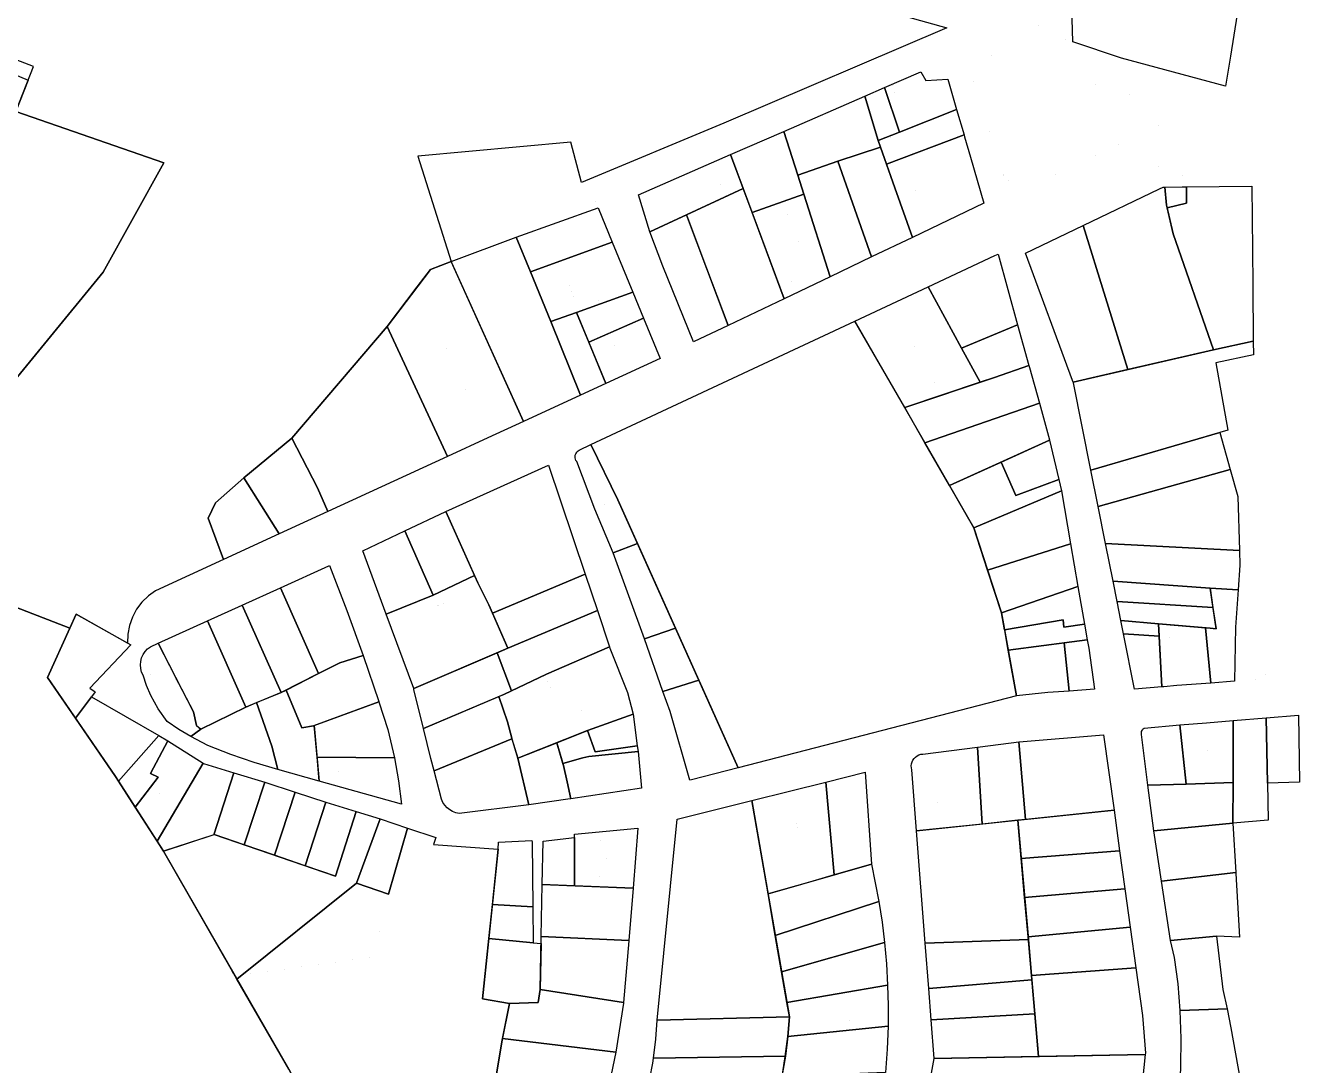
# Model space of a CAD drawing. Header units: millimetres. Extents: x 522658 to 553925, y 7796479 to 7820139.
# Drawn here: x 545034.9 to 545433.6, y 7810750.8 to 7811076.2 of the extents above; entities that cross this region are included whole.
import ezdxf

# ---------------------------------------------------------------- set-up
doc = ezdxf.new("R2010")
doc.units = ezdxf.units.MM
doc.layers.add('ZONA RESIDENCIAL 2 (ZR_2)', color=2, linetype='Continuous')

msp = doc.modelspace()

# ---------------------------------------------------------------- linework, layer by layer
at = {"layer": 'ZONA RESIDENCIAL 2 (ZR_2)'}
for points in [[(545230.36, 7811101.39), (545323.23, 7811075.37), (545253.44, 7811045.57), (545208.94, 7811027.05), (545205.55, 7811039.61), (545157.66, 7811035.31), (545168.16, 7811002.29), (545161.63, 7810999.81), (545148.07, 7810982.01), (545118.31, 7810947.02), (545103.29, 7810934.65), (545094.4, 7810926.82), (545092.07, 7810922.06), (545096.92, 7810909.1), (545075.63, 7810899.3), (545073.37, 7810897.69), (545071.37, 7810895.75), (545069.7, 7810893.54), (545068.39, 7810891.09), (545067.47, 7810888.47), (545066.96, 7810885.74), (545066.87, 7810882.96), (545050.78, 7810892), (545048.79, 7810887.59), (545016.65, 7810900.02)], [(544969.42, 7811087.13), (545035.78, 7811059.1), (545031.9, 7811049.3), (545078.24, 7811033.16), (545059.19, 7810999.03), (544988.55, 7810912.78), (545002.45, 7810906.07), (545016.65, 7810900.02), (545048.79, 7810887.59), (545041.85, 7810872.2), (545063.1, 7810841.22), (545078.13, 7810817.83), (545117.28, 7810749.69), (545147.56, 7810694.08), (545190.65, 7810620.22), (545175.1, 7810537.21)], [(544988.55, 7810912.78), (545059.19, 7810999.03), (545078.24, 7811033.16), (545031.9, 7811049.3), (545037.45, 7811063.31), (545017.52, 7811070.91)]]:
    msp.add_lwpolyline(points, dxfattribs=at)
at = {"layer": 'ZONA RESIDENCIAL 2 (ZR_2)', "const_width": 0.0006}
for points in [[(545230.36, 7811101.39), (545323.23, 7811075.37), (545253.44, 7811045.57), (545210.61, 7811027.74), (545214.15, 7811019.11), (545204.84, 7811015.8), (545196.65, 7811012.89), (545188.48, 7811009.99), (545183.6, 7811008.14), (545179.86, 7811006.72), (545168.16, 7811002.29), (545161.63, 7810999.81), (545148.07, 7810982.01), (545118.31, 7810947.02), (545103.29, 7810934.65), (545094.4, 7810926.82), (545092.07, 7810922.06), (545096.92, 7810909.1), (545075.63, 7810899.3), (545073.37, 7810897.69), (545071.37, 7810895.75), (545069.7, 7810893.54), (545068.39, 7810891.09), (545067.47, 7810888.47), (545066.96, 7810885.74), (545066.87, 7810882.96), (545050.78, 7810892), (545048.79, 7810887.59), (545016.65, 7810900.02)], [(545016.65, 7810900.02), (545048.79, 7810887.59), (545041.85, 7810872.2), (545063.1, 7810841.22), (545078.13, 7810817.83), (545117.28, 7810749.69)]]:
    msp.add_lwpolyline(points, dxfattribs=at)
at = {"layer": 'ZONA RESIDENCIAL 2 (ZR_2)'}
for points, const_width in [([(545351.65, 7811074.7), (545352.08, 7811078.2), (545362.3, 7811081.74), (545377.1, 7811086.87), (545412.23, 7811099.43), (545413.41, 7811091.26), (545415.06, 7811079.8), (545414.06, 7811079.67), (545411.97, 7811066.52), (545410.48, 7811057.18), (545377.94, 7811065.98), (545362.62, 7811071.06)], 0.0006), ([(545309.08, 7811043.08), (545306.27, 7811057.84), (545315.11, 7811061.69), (545322, 7811064.71), (545323.52, 7811059.36), (545326.29, 7811049.88)], 0.0006), ([(545333.98, 7811067.79), (545389.11, 7811052.12), (545391.05, 7811050.19), (545391.68, 7811047.59), (545390.35, 7811045.29), (545348.87, 7811025.43), (545344.16, 7811025.81), (545340.91, 7811029.29), (545329.69, 7811064.85), (545331.03, 7811066.91)], 0.0006), ([(545306.71, 7811038.21), (545302.93, 7811036.73), (545302.44, 7811038.1), (545301.79, 7811040.22), (545297.58, 7811054.06), (545303.75, 7811056.74), (545306.27, 7811057.84), (545309.08, 7811043.08), (545308.44, 7811042.82), (545305.48, 7811041.66)], 0.0006), ([(545302.44, 7811038.1), (545289.16, 7811033.74), (545276.58, 7811029.32), (545272.2, 7811043), (545297.58, 7811054.06), (545301.79, 7811040.22)], 0.0006), ([(545302.93, 7811036.73), (545306.71, 7811038.21), (545305.48, 7811041.66), (545308.44, 7811042.82), (545326.29, 7811049.88), (545328.61, 7811041.92), (545304.33, 7811032.78)], 0.0006), ([(545278.48, 7811023.37), (545262.3, 7811017.64), (545255.56, 7811035.76), (545272.2, 7811043), (545276.58, 7811029.32)], 0.0006), ([(545330.7, 7811034.78), (545324.52, 7811032.61), (545316.16, 7811028.82), (545312.93, 7811027.49), (545307.96, 7811025.76), (545306.95, 7811025.38), (545304.33, 7811032.78), (545328.61, 7811041.92), (545328.78, 7811041.35), (545330.65, 7811034.96)], 0.0006), ([(545299.71, 7811003.77), (545289.16, 7811033.74), (545302.44, 7811038.1), (545306.95, 7811025.38), (545312.46, 7811009.87)], 0.0006), ([(545253.94, 7811022.59), (545230.3, 7811011.65), (545226.7, 7811023.19), (545249.94, 7811033.31), (545251.5, 7811029.13)], 0.0006), ([(545253.94, 7811022.59), (545251.5, 7811029.13), (545249.94, 7811033.31), (545255.56, 7811035.76), (545259.5, 7811025.16)], 0.0006), ([(545299.71, 7811003.77), (545286.73, 7810997.57), (545278.48, 7811023.37), (545276.58, 7811029.32), (545289.16, 7811033.74)], 0.0006), ([(545318.66, 7811012.83), (545312.38, 7811027.3), (545312.93, 7811027.49), (545316.16, 7811028.82), (545324.52, 7811032.61), (545330.7, 7811034.78), (545334.85, 7811020.57)], 0.0006), ([(545397.35, 7811025.68), (545397.39, 7811020.71), (545391.86, 7811021.29), (545391.45, 7811025.62), (545390.89, 7811025.61), (545387.85, 7811024.15), (545384.58, 7811030.75), (545393.42, 7811033.14), (545396.7, 7811033.61), (545397.34, 7811026.35)], 0.0006), ([(545254.8, 7810982.31), (545241.77, 7811016.94), (545259.5, 7811025.16), (545272.33, 7810990.69)], 0.0006), ([(545318.66, 7811012.83), (545312.46, 7811009.87), (545306.95, 7811025.38), (545307.96, 7811025.76), (545312.38, 7811027.3)], 0.0006), ([(545379.85, 7810968.56), (545365.86, 7811013.61), (545389.76, 7811025.07), (545390.89, 7811025.61), (545391.45, 7811025.62), (545391.99, 7811019.97), (545394.05, 7811010.97), (545406.66, 7810974.71)], 0.0006), ([(545392.18, 7811019.13), (545391.99, 7811019.97), (545391.45, 7811025.62), (545396.92, 7811025.68), (545398.23, 7811025.69), (545398.28, 7811020.55)], 0.00026), ([(545391.86, 7811021.29), (545397.39, 7811020.71), (545397.35, 7811025.68), (545398.23, 7811025.69), (545418.72, 7811025.92), (545418.88, 7811005.82), (545418.97, 7810995.03), (545419.11, 7810977.43), (545406.66, 7810974.71), (545394.05, 7811010.97), (545392.18, 7811019.13), (545391.99, 7811019.97)], 0.0006), ([(545276.07, 7810992.48), (545273.84, 7810998.46), (545270.03, 7810996.86), (545262.3, 7811017.64), (545271.55, 7811020.92), (545275.04, 7811013.28), (545282.07, 7810995.34)], 0.0006), ([(545282.07, 7810995.34), (545275.04, 7811013.28), (545271.55, 7811020.92), (545278.48, 7811023.37), (545286.73, 7810997.57)], 0.0006), ([(545218.55, 7811008.38), (545192.94, 7810999.06), (545188.48, 7811009.99), (545214.15, 7811019.11)], 0.0006), ([(545246.57, 7811004.18), (545234.82, 7810999.82), (545234.38, 7811000.91), (545230.3, 7811011.65), (545241.77, 7811016.94), (545246.3, 7811004.89)], 0.0006), ([(545379.85, 7810968.56), (545362.75, 7810964.63), (545362.58, 7810965.09), (545347.86, 7811004.97), (545365.86, 7811013.61)], 0.0006), ([(545168.16, 7811002.29), (545188.48, 7811009.99), (545192.94, 7810999.06), (545199.27, 7810983.53), (545208.65, 7810960.51), (545190.77, 7810952.28)], 0.0006), ([(545224.47, 7810993.95), (545207.87, 7810987.98), (545203.42, 7810998.78), (545205.12, 7810999.22), (545204.07, 7811003.11), (545218.55, 7811008.38)], 0.0006), ([(545179.63, 7810947.15), (545166.93, 7810941.31), (545148.07, 7810982.01), (545157.53, 7810994.43), (545161.63, 7810999.81), (545168.16, 7811002.29), (545168.28, 7811002.03), (545175.85, 7810985.28), (545164.46, 7810979.61)], 0.0006), ([(545224.47, 7810993.95), (545224.96, 7810992.76), (545207.32, 7810986.42), (545199.27, 7810983.53), (545192.94, 7810999.06), (545204.07, 7811003.11), (545205.12, 7810999.22), (545203.42, 7810998.78), (545207.87, 7810987.98)], 0.0006), ([(545234.82, 7810999.82), (545246.57, 7811004.18), (545254.8, 7810982.31), (545244, 7810977.15)], 0.0006), ([(545340.21, 7811001.18), (545345.39, 7810982.55), (545327.87, 7810975.21), (545319.11, 7810991.32), (545317.41, 7810994.44), (545324.85, 7810997.92), (545326.5, 7810994.77)], 0.0006), ([(545276.07, 7810992.48), (545272.33, 7810990.69), (545270.03, 7810996.86), (545273.84, 7810998.46)], 0.0006), ([(545228.31, 7810984.61), (545211.19, 7810977.06), (545207.32, 7810986.42), (545224.96, 7810992.76)], 0.0006), ([(545321.51, 7810960.45), (545305.98, 7810989.09), (545317.41, 7810994.44), (545327.87, 7810975.21), (545333.68, 7810964.53)], 0.0006), ([(545321.51, 7810960.45), (545310.05, 7810956.62), (545294.45, 7810983.69), (545305.98, 7810989.09)], 0.0006), ([(545164.46, 7810979.61), (545175.85, 7810985.28), (545190.77, 7810952.28), (545179.63, 7810947.15)], 0.0006), ([(545216.53, 7810964.14), (545208.65, 7810960.51), (545199.27, 7810983.53), (545207.32, 7810986.42)], 0.0006), ([(545130.11, 7810924.37), (545129.31, 7810925.23), (545129.07, 7810925.11), (545126.25, 7810931.48), (545118.31, 7810947.02), (545148.07, 7810982.01), (545166.93, 7810941.31)], 0.0006), ([(545257.89, 7810843.98), (545220.32, 7810927.79), (545211.84, 7810945.04), (545294.45, 7810983.69), (545331.69, 7810919.06), (545340.34, 7810892.47), (545345.01, 7810866.5)], 0.00026), ([(545257.89, 7810843.98), (545220.32, 7810927.79), (545211.84, 7810945.04), (545294.45, 7810983.69), (545331.69, 7810919.06), (545340.34, 7810892.47), (545345.01, 7810866.5)], 0.0006), ([(545222.82, 7810967.03), (545217.52, 7810979.85), (545228.31, 7810984.61), (545233.5, 7810971.95)], 0.0006), ([(545333.68, 7810964.53), (545327.87, 7810975.21), (545345.39, 7810982.55), (545348.93, 7810969.81), (545338.2, 7810966.04)], 0.0006), ([(545222.82, 7810967.03), (545216.53, 7810964.14), (545211.19, 7810977.06), (545217.52, 7810979.85)], 0.0006), ([(545362.75, 7810964.63), (545406.66, 7810974.71), (545419.11, 7810977.43), (545419.15, 7810973.12), (545407.46, 7810970.61), (545411.16, 7810949.55), (545368.3, 7810937.08), (545362.85, 7810964.36)], 0.0006), ([(545310.05, 7810956.62), (545338.2, 7810966.04), (545348.93, 7810969.81), (545349.11, 7810969.15), (545352.2, 7810958.01), (545316.38, 7810945.63)], 0.0006), ([(545316.38, 7810945.63), (545352.2, 7810958.01), (545355.38, 7810946.56), (545355.4, 7810946.46), (545324.1, 7810932.23)], 0.0006), ([(545403.42, 7810934.92), (545400.95, 7810945.17), (545382.21, 7810939.92), (545368.53, 7810935.94), (545368.3, 7810937.08), (545408.64, 7810948.82), (545411.92, 7810937.3)], 0.0006), ([(545129.07, 7810925.12), (545114.09, 7810917.47), (545103.29, 7810934.65), (545118.31, 7810947.02), (545126.25, 7810931.48)], 0.0006), ([(545216.43, 7810935.7), (545209.9, 7810933.19), (545207.42, 7810939.71), (545207.19, 7810940.07), (545207.03, 7810940.46), (545206.94, 7810940.87), (545206.92, 7810941.3), (545206.98, 7810941.72), (545207.11, 7810942.12), (545207.3, 7810942.5), (545207.56, 7810942.84), (545207.87, 7810943.12), (545208.23, 7810943.35), (545211.84, 7810945.04)], 0.0006), ([(545359.09, 7810930.55), (545331.69, 7810919.06), (545324.1, 7810932.23), (545340.24, 7810939.57), (545355.4, 7810946.46), (545358.25, 7810934.17)], 0.0006), ([(545403.42, 7810934.92), (545370.58, 7810925.7), (545368.53, 7810935.94), (545382.21, 7810939.92), (545400.95, 7810945.17)], 0.0006), ([(545210.03, 7810904.56), (545181.02, 7810892.33), (545179.88, 7810894.9), (545176.44, 7810901.83), (545166.5, 7810924.11), (545198.56, 7810938.66)], 0.0006), ([(545414.77, 7810911.87), (545372.89, 7810914.14), (545370.58, 7810925.7), (545411.92, 7810937.3), (545414.34, 7810928.8)], 0.0006), ([(545092.07, 7810922.06), (545094.4, 7810926.82), (545103.29, 7810934.65), (545114.09, 7810917.47), (545113.73, 7810917.29), (545096.92, 7810909.1)], 0.0006), ([(545220.28, 7810927.87), (545212.98, 7810925.07), (545209.9, 7810933.19), (545216.43, 7810935.7)], 0.0006), ([(545331.69, 7810919.06), (545359.09, 7810930.55), (545361.96, 7810914.01), (545336, 7810905.81)], 0.0006), ([(545212.98, 7810925.07), (545220.28, 7810927.87), (545220.32, 7810927.79), (545226.44, 7810914.13), (545218.79, 7810911.19), (545213.06, 7810924.87)], 0.0006), ([(545177.37, 7810899.95), (545164.01, 7810894.59), (545162.52, 7810897.97), (545153.64, 7810918.03), (545166.5, 7810924.11), (545175.43, 7810904.1), (545176.44, 7810901.83)], 0.0006), ([(545164.01, 7810894.59), (545149.07, 7810888.6), (545147.8, 7810892.04), (545140.51, 7810911.83), (545153.64, 7810918.03), (545162.52, 7810897.97)], 0.0006), ([(545230.2, 7810905.74), (545222, 7810902.4), (545218.79, 7810911.19), (545226.44, 7810914.13)], 0.0006), ([(545336, 7810905.81), (545361.96, 7810914.01), (545364.28, 7810900.67), (545340.34, 7810892.47)], 0.0006), ([(545414.77, 7810911.87), (545414.89, 7810907.34), (545414.37, 7810899.57), (545405.59, 7810900.11), (545375.25, 7810902.31), (545372.89, 7810914.14)], 0.0006), ([(545140.61, 7810879.06), (545133.27, 7810876.8), (545126.62, 7810873.42), (545114.69, 7810900.25), (545129.86, 7810907.12), (545130.09, 7810907.23), (545135.49, 7810893.2)], 0.0006), ([(545238.32, 7810887.63), (545228.61, 7810884.31), (545225.33, 7810893.29), (545222, 7810902.4), (545230.2, 7810905.74), (545234.55, 7810896.05)], 0.0006), ([(545181.02, 7810892.33), (545210.03, 7810904.56), (545213.87, 7810893.16), (545185.86, 7810881.35), (545184.7, 7810884)], 0.0006), ([(545406.51, 7810894.09), (545376.52, 7810895.95), (545375.25, 7810902.31), (545405.59, 7810900.11)], 0.0006), ([(545126.62, 7810873.42), (545114.88, 7810867.46), (545102.71, 7810894.82), (545114.69, 7810900.25)], 0.0006), ([(545149.07, 7810888.6), (545177.37, 7810899.95), (545179.88, 7810894.9), (545184.7, 7810884), (545185.86, 7810881.35), (545156.4, 7810868.73)], 0.0006), ([(545366.32, 7810888.92), (545359.84, 7810887.89), (545359.64, 7810890.23), (545341.31, 7810887.07), (545340.34, 7810892.47), (545364.28, 7810900.67)], 0.0006), ([(545413.6, 7810887.95), (545413.29, 7810871.05), (545405.86, 7810870.47), (545404.22, 7810887.72), (545405.65, 7810887.6), (545407.53, 7810887.44), (545405.59, 7810900.11), (545414.37, 7810899.57)], 0.0006), ([(545114.88, 7810867.46), (545103.83, 7810862.96), (545091.85, 7810889.9), (545102.71, 7810894.82)], 0.0006), ([(545185.86, 7810881.35), (545213.87, 7810893.16), (545217.7, 7810881.76), (545197.98, 7810873.2), (545187.01, 7810868.04), (545182.47, 7810879.9)], 0.0006), ([(545405.65, 7810887.6), (545389.51, 7810889), (545377.71, 7810890.02), (545376.52, 7810895.95), (545406.51, 7810894.09), (545407.53, 7810887.44)], 0.0006), ([(545056.77, 7810867.71), (545050.55, 7810859.51), (545041.85, 7810872.2), (545048.79, 7810887.59), (545050.78, 7810892), (545067.92, 7810882.37), (545055.07, 7810868.83)], 0.00026), ([(545050.55, 7810859.51), (545041.85, 7810872.2), (545048.79, 7810887.59), (545050.78, 7810892), (545067.92, 7810882.37), (545055.07, 7810868.83), (545054.07, 7810867.77), (545055.6, 7810866.17)], 0.0006), ([(545103.83, 7810862.96), (545089.74, 7810856.01), (545089.33, 7810856.37), (545088.47, 7810857.13), (545076.41, 7810882.9), (545091.85, 7810889.9)], 0.0006), ([(545366.32, 7810888.92), (545367.18, 7810883.99), (545342.44, 7810880.79), (545341.34, 7810886.89), (545341.31, 7810887.07), (545359.64, 7810890.23), (545359.84, 7810887.89)], 0.0006), ([(545389.8, 7810883.47), (545379.17, 7810882.74), (545378.54, 7810885.89), (545377.71, 7810890.02), (545389.51, 7810889), (545389.71, 7810885.12)], 0.0006), ([(545393.62, 7810882.39), (545393.64, 7810881.99), (545394.17, 7810881.94), (545394.22, 7810881.94), (545395.4, 7810881.84), (545395.42, 7810881.08), (545402.13, 7810880.78), (545403.26, 7810870.27), (545395.24, 7810869.64), (545391.11, 7810869.32), (545390.55, 7810869.27), (545389.51, 7810889), (545393.34, 7810888.67), (545392.84, 7810882.51)], 0.0006), ([(545245.62, 7810871.35), (545234.36, 7810867.81), (545228.61, 7810884.31), (545238.32, 7810887.63)], 0.0006), ([(545405.86, 7810870.47), (545403.26, 7810870.27), (545402.13, 7810880.78), (545395.42, 7810881.08), (545395.4, 7810881.84), (545394.17, 7810881.94), (545393.64, 7810881.99), (545393.62, 7810882.39), (545392.84, 7810882.51), (545393.34, 7810888.67), (545404.22, 7810887.72)], 0.0006), ([(545423.3, 7810887.59), (545422.92, 7810871.8), (545413.29, 7810871.05), (545413.6, 7810887.95)], 0.0006), ([(545079.91, 7810875.42), (545071.9, 7810872.24), (545071.71, 7810872.88), (545071.26, 7810873.91), (545070.99, 7810875), (545070.89, 7810876.12), (545070.99, 7810877.24), (545071.27, 7810878.33), (545071.73, 7810879.36), (545072.34, 7810880.3), (545073.11, 7810881.12), (545074, 7810881.81), (545076.41, 7810882.9)], 0.0006), ([(545219.9, 7810876.15), (545199.71, 7810867.53), (545197.43, 7810872.94), (545197.98, 7810873.2), (545217.7, 7810881.76), (545217.82, 7810881.4)], 0.0006), ([(545361.51, 7810867.92), (545354.87, 7810867.53), (545345.01, 7810866.5), (545342.44, 7810880.79), (545359.92, 7810883.05)], 0.0006), ([(545369.4, 7810868.57), (545361.51, 7810867.92), (545359.92, 7810883.05), (545367.18, 7810883.99), (545367.63, 7810881.42)], 0.0006), ([(545379.17, 7810882.74), (545389.8, 7810883.47), (545390.55, 7810869.27), (545382, 7810868.58), (545381.36, 7810868.53)], 0.0006), ([(545125.05, 7810857.11), (545121.43, 7810856.44), (545116.48, 7810868.27), (545126.62, 7810873.42), (545133.27, 7810876.8), (545140.61, 7810879.06), (545145.49, 7810864.73), (545145.53, 7810864.61)], 0.0006), ([(545187.01, 7810868.04), (545184.59, 7810866.9), (545159.51, 7810856.2), (545156.49, 7810868.49), (545156.4, 7810868.73), (545182.47, 7810879.9)], 0.0006), ([(545071.9, 7810872.24), (545079.91, 7810875.42), (545082.27, 7810870.37), (545074.15, 7810866.43), (545074.1, 7810866.54), (545072.89, 7810869.35)], 0.0006), ([(545197.43, 7810872.94), (545199.71, 7810867.53), (545219.9, 7810876.15), (545223.17, 7810867.89), (545210.14, 7810863.81), (545208.46, 7810863.26), (545209.13, 7810861.46), (545209.05, 7810861.42), (545204.88, 7810859.4), (545207.01, 7810854.09), (545188.95, 7810846.98), (545187.09, 7810853.21), (545185.77, 7810858.29), (545183.07, 7810866.25), (545184.59, 7810866.9)], 0.0006), ([(545088.47, 7810857.13), (545084.37, 7810855.04), (545079.23, 7810858.44), (545076.45, 7810862.28), (545074.15, 7810866.43), (545082.27, 7810870.37)], 0.0006), ([(545248.74, 7810864.39), (545236.91, 7810860.67), (545236.65, 7810861.59), (545234.36, 7810867.81), (545245.62, 7810871.35), (545245.69, 7810871.2)], 0.0006), ([(545076.64, 7810854.01), (545064.04, 7810839.76), (545063.1, 7810841.22), (545050.55, 7810859.51), (545055.6, 7810866.17)], 0.0006), ([(545113.93, 7810843.4), (545112.01, 7810850.75), (545107.19, 7810864.33), (545114.88, 7810867.46), (545116.48, 7810868.27), (545121.43, 7810856.44), (545125.05, 7810857.11), (545125.23, 7810857.18), (545126.84, 7810839.79)], 0.0006), ([(545187.15, 7810853.01), (545162.8, 7810843.01), (545161.79, 7810846.9), (545159.51, 7810856.2), (545183.07, 7810866.25), (545185.77, 7810858.29), (545187.09, 7810853.21)], 0.0006), ([(545207.01, 7810854.09), (545204.88, 7810859.4), (545209.05, 7810861.42), (545209.13, 7810861.46), (545208.46, 7810863.26), (545210.14, 7810863.81), (545223.17, 7810867.89), (545223.33, 7810867.49), (545225.13, 7810860.77), (545210.81, 7810855.59)], 0.0006), ([(545104.01, 7810846.4), (545098.36, 7810860.26), (545103.83, 7810862.96), (545107.19, 7810864.33), (545112.01, 7810850.75), (545113.93, 7810843.4)], 0.0006), ([(545150.4, 7810847.05), (545126.15, 7810847.23), (545125.23, 7810857.18), (545145.53, 7810864.61), (545148.26, 7810855.91)], 0.0006), ([(545247.46, 7810841.29), (545244.52, 7810851.57), (545239.86, 7810850.36), (545236.91, 7810860.67), (545248.74, 7810864.39), (545257.89, 7810843.98)], 0.0006), ([(545098.36, 7810860.26), (545104.01, 7810846.4), (545097.94, 7810848.57), (545091.96, 7810850.97), (545086.68, 7810853.69), (545084.37, 7810855.04), (545088.47, 7810857.13), (545089.74, 7810856.01)], 0.0006), ([(545226.38, 7810850.84), (545213.14, 7810848.97), (545210.81, 7810855.59), (545225.13, 7810860.77)], 0.0006), ([(545398.14, 7810838.86), (545386.14, 7810838.5), (545384.12, 7810854.38), (545384.1, 7810854.7), (545384.13, 7810855.02), (545384.2, 7810855.33), (545384.33, 7810855.62), (545384.5, 7810855.89), (545384.71, 7810856.13), (545384.95, 7810856.34), (545396.1, 7810857.38)], 0.0006), ([(545405.3, 7810839.08), (545398.14, 7810838.86), (545396.1, 7810857.38), (545404.49, 7810858.05), (545404.63, 7810852.98)], 0.0006), ([(545405.3, 7810839.08), (545404.63, 7810852.98), (545404.49, 7810858.05), (545412.83, 7810858.72), (545412.79, 7810839.31)], 0.0006), ([(545423.75, 7810827.57), (545412.77, 7810826.62), (545412.79, 7810839.31), (545412.83, 7810858.72), (545423.19, 7810859.6), (545423.54, 7810839.18)], 0.0006), ([(545433.6, 7810839.47), (545423.54, 7810839.18), (545423.19, 7810859.6), (545433.3, 7810860.46)], 0.0006), ([(545079.51, 7810852.35), (545074, 7810842.13), (545076.45, 7810841.01), (545069.29, 7810831.59), (545064.04, 7810839.76), (545076.64, 7810854.01)], 0.0006), ([(545226.6, 7810849.09), (545211.2, 7810847.5), (545209.37, 7810847.1), (545203.11, 7810845.24), (545201.18, 7810851.8), (545210.81, 7810855.59), (545213.14, 7810848.97), (545226.38, 7810850.84)], 0.0006), ([(545347.8, 7810827.76), (545345.73, 7810852.04), (545345.88, 7810852.06), (545372.28, 7810854.28), (545375.55, 7810830.67)], 0.0006), ([(545087.96, 7810847.02), (545084.16, 7810839.15), (545082.31, 7810836.31), (545080.14, 7810833.6), (545074.23, 7810838.08), (545076.45, 7810841.01), (545074, 7810842.13), (545079.51, 7810852.35)], 0.0006), ([(545162.8, 7810843.01), (545187.15, 7810853.01), (545188.95, 7810846.98), (545192.42, 7810832.4), (545170.59, 7810829.67), (545169.56, 7810829.89), (545168.57, 7810830.27), (545167.66, 7810830.8), (545166.83, 7810831.46), (545166.13, 7810832.25), (545165.55, 7810833.13), (545165.12, 7810834.1)], 0.0006), ([(545205.53, 7810834.22), (545205.39, 7810834.2), (545192.42, 7810832.4), (545188.95, 7810846.98), (545201.18, 7810851.8), (545203.29, 7810844.64), (545204.45, 7810839.51)], 0.0006), ([(545203.11, 7810845.24), (545209.37, 7810847.1), (545211.2, 7810847.5), (545226.6, 7810849.09), (545226.61, 7810849.02), (545227.72, 7810837.54), (545205.53, 7810834.22), (545204.45, 7810839.51), (545203.29, 7810844.64)], 0.0006), ([(545247.46, 7810841.29), (545243.33, 7810840.22), (545242.8, 7810840.08), (545239.86, 7810850.36), (545244.52, 7810851.57)], 0.0006), ([(545332.82, 7810850.41), (545334.29, 7810826.35), (545321.05, 7810824.96), (545320.32, 7810834.48), (545317.76, 7810834.24), (545312.04, 7810833.71), (545311.16, 7810847.68), (545315.22, 7810848.19), (545315.71, 7810848.25)], 0.0006), ([(545345.49, 7810827.52), (545334.29, 7810826.35), (545332.82, 7810850.41), (545343.38, 7810851.74), (545345.73, 7810852.04), (545347.8, 7810827.76)], 0.0006), ([(545074.23, 7810838.08), (545080.14, 7810833.6), (545082.31, 7810836.31), (545084.16, 7810839.15), (545087.96, 7810847.02), (545090.54, 7810845.39), (545076.08, 7810821.02), (545069.29, 7810831.59)], 0.0006), ([(545100.14, 7810842.4), (545093.91, 7810823.01), (545078.13, 7810817.83), (545076.08, 7810821.02), (545090.54, 7810845.39), (545090.62, 7810845.34)], 0.0006), ([(545132.59, 7810847.18), (545133.4, 7810837.94), (545126.84, 7810839.79), (545126.15, 7810847.23)], 0.0006), ([(545133.4, 7810837.94), (545132.59, 7810847.18), (545150.4, 7810847.05), (545151.68, 7810839.82), (545152.57, 7810832.53)], 0.0006), ([(545109.8, 7810839.42), (545103.35, 7810819.84), (545094, 7810823.04), (545093.91, 7810823.01), (545100.14, 7810842.4)], 0.0006), ([(545288, 7810810.42), (545285.36, 7810839.47), (545297.66, 7810842.55), (545299.67, 7810813.76)], 0.0006), ([(545119.32, 7810836.34), (545112.81, 7810816.6), (545103.35, 7810819.84), (545109.8, 7810839.42)], 0.0006), ([(545280.25, 7810808.2), (545274.14, 7810836.67), (545285.36, 7810839.47), (545288, 7810810.42)], 0.0006), ([(545386.14, 7810838.5), (545398.14, 7810838.86), (545412.79, 7810839.31), (545412.77, 7810826.62), (545387.96, 7810824.22)], 0.0006), ([(545128.95, 7810833.23), (545122.42, 7810813.31), (545112.81, 7810816.6), (545119.32, 7810836.34)], 0.0006), ([(545138.38, 7810830.29), (545131.9, 7810810.06), (545122.42, 7810813.31), (545128.95, 7810833.23)], 0.0006), ([(545273.99, 7810766.03), (545232.56, 7810765.01), (545238.81, 7810827.84), (545262.21, 7810833.69)], 0.0006), ([(545280.25, 7810808.2), (545267.29, 7810804.49), (545262.21, 7810833.69), (545274.03, 7810836.64), (545274.14, 7810836.67)], 0.0006), ([(545313.75, 7810824.2), (545312.66, 7810824.09), (545312.63, 7810824.4), (545312.04, 7810833.71), (545317.76, 7810834.24), (545320.32, 7810834.48), (545321.05, 7810824.96), (545318.36, 7810824.68)], 0.0006), ([(545148.5, 7810804.37), (545143.83, 7810784.79), (545100.61, 7810778.86), (545100.54, 7810778.83), (545100.04, 7810779.69), (545099.71, 7810780.26), (545078.13, 7810817.83), (545094, 7810823.04), (545131.9, 7810810.06), (545138.38, 7810830.29), (545145.92, 7810827.94), (545138.48, 7810807.81)], 0.0006), ([(545377.31, 7810817.95), (545346.53, 7810815.55), (545345.49, 7810827.52), (545375.55, 7810830.67)], 0.0006), ([(545150.06, 7810826.52), (545143.32, 7810806.15), (545138.48, 7810807.81), (545145.92, 7810827.94)], 0.0006), ([(545143.32, 7810806.15), (545150.06, 7810826.52), (545154.42, 7810825.03), (545148.5, 7810804.37)], 0.0006), ([(545348.74, 7810790.19), (545316.48, 7810789.09), (545313.75, 7810824.2), (545345.49, 7810827.52)], 0.0006), ([(545390.37, 7810808.49), (545387.96, 7810824.22), (545412.77, 7810826.62), (545413.65, 7810811.21)], 0.0006), ([(545100.54, 7810778.83), (545100.61, 7810778.86), (545143.83, 7810784.79), (545148.5, 7810804.37), (545154.42, 7810825.03), (545163.38, 7810822.15), (545162.59, 7810819.94), (545182.83, 7810818.45), (545177.95, 7810771.63), (545186.34, 7810770.19), (545184.12, 7810758.87), (545182.27, 7810748.13), (545174.59, 7810727.07), (545169.67, 7810714.31), (545164.53, 7810694.46), (545147.56, 7810694.08), (545117.28, 7810749.69), (545101.1, 7810777.86), (545100.58, 7810778.76)], 0.0006), ([(545193.65, 7810800.49), (545181.03, 7810801.18), (545182.83, 7810818.45), (545182.93, 7810820.66), (545193.38, 7810821.23), (545193.48, 7810820.63)], 0.0006), ([(545206.69, 7810807.07), (545196.62, 7810807.47), (545196.89, 7810821.02), (545206.76, 7810822.12)], 0.0006), ([(545214.62, 7810806.75), (545206.69, 7810807.07), (545206.76, 7810822.12), (545206.67, 7810823.16), (545214.78, 7810823.95)], 0.0006), ([(545225.8, 7810815.19), (545221.41, 7810815.28), (545214.7, 7810815.55), (545214.78, 7810823.95), (545226.59, 7810825.1)], 0.0006), ([(545378.95, 7810806.06), (545347.59, 7810803.37), (545346.53, 7810815.55), (545377.31, 7810817.95)], 0.0006), ([(545225.8, 7810815.19), (545225.09, 7810806.33), (545214.62, 7810806.75), (545214.7, 7810815.55), (545221.41, 7810815.28)], 0.0006), ([(545267.29, 7810804.49), (545299.67, 7810813.76), (545301.99, 7810802.13), (545269.56, 7810791.45)], 0.0006), ([(545393.22, 7810789.94), (545390.37, 7810808.49), (545413.65, 7810811.21), (545413.67, 7810810.92), (545414.81, 7810790.99), (545407.65, 7810791.26)], 0.0006), ([(545223.77, 7810789.93), (545196.3, 7810791.2), (545196.62, 7810807.47), (545225.09, 7810806.33)], 0.0006), ([(545347.59, 7810803.37), (545378.95, 7810806.06), (545380.6, 7810794.14), (545348.66, 7810791.04)], 0.0006), ([(545269.56, 7810791.45), (545301.99, 7810802.13), (545302.98, 7810795.7), (545303.76, 7810789.25), (545271.53, 7810780.17)], 0.0006), ([(545193.65, 7810800.49), (545193.74, 7810789.21), (545179.92, 7810790.52), (545181.03, 7810801.18)], 0.0006), ([(545382.37, 7810781.34), (545349.71, 7810778.96), (545348.66, 7810791.04), (545380.6, 7810794.14)], 0.0006), ([(545193.74, 7810789.21), (545196.26, 7810788.97), (545195.97, 7810774.61), (545195.34, 7810770.56), (545186.34, 7810770.19), (545177.95, 7810771.63), (545179.92, 7810790.52)], 0.0006), ([(545222.03, 7810770.5), (545195.97, 7810774.61), (545196.3, 7810791.2), (545223.77, 7810789.93), (545223.76, 7810789.77)], 0.0006), ([(545349.84, 7810777.59), (545317.59, 7810774.88), (545316.48, 7810789.09), (545348.74, 7810790.19)], 0.0006), ([(545410.94, 7810768.5), (545396.3, 7810768.04), (545395.58, 7810776.34), (545394.44, 7810784.6), (545393.22, 7810789.94), (545407.65, 7810791.26), (545409.59, 7810774.64)], 0.0006), ([(545271.53, 7810780.17), (545303.76, 7810789.25), (545304.35, 7810782.62), (545304.72, 7810775.98), (545273.21, 7810770.52)], 0.0006), ([(545349.71, 7810778.96), (545382.37, 7810781.34), (545384.44, 7810766.42), (545385.39, 7810754.67), (545385.35, 7810754.26), (545351.92, 7810753.6)], 0.0006), ([(545317.59, 7810774.88), (545349.84, 7810777.59), (545350.76, 7810766.98), (545318.35, 7810765.06)], 0.0006), ([(545219.68, 7810754.95), (545184.19, 7810759.25), (545186.34, 7810770.19), (545195.34, 7810770.56), (545195.97, 7810774.61), (545222.03, 7810770.5), (545222.01, 7810770.29)], 0.0006), ([(545304.87, 7810765.77), (545296.8, 7810764.99), (545288.12, 7810764.78), (545287.78, 7810773.05), (545304.72, 7810775.98)], 0.0006), ([(545304.87, 7810765.77), (545304.83, 7810763.12), (545273.47, 7810759.85), (545273.99, 7810766.03), (545273.21, 7810770.52), (545287.78, 7810773.05), (545288.12, 7810764.78), (545296.8, 7810764.99)], 0.0006), ([(545272.71, 7810753.71), (545231.45, 7810753.07), (545232.15, 7810759.03), (545232.56, 7810765.01), (545273.99, 7810766.03), (545273.47, 7810759.86)], 0.0006), ([(545318.35, 7810765.06), (545350.76, 7810766.98), (545351.92, 7810753.6), (545319.29, 7810752.96)], 0.0006), ([(545415.05, 7810746.35), (545396.32, 7810747.51), (545396.47, 7810750.53), (545396.61, 7810759.29), (545396.3, 7810768.04), (545410.94, 7810768.5), (545412.13, 7810762.58)], 0.0006), ([(545273.47, 7810759.85), (545304.83, 7810763.12), (545304.54, 7810755.89), (545304, 7810748.67), (545271.67, 7810747.41), (545272.69, 7810753.61)], 0.0006), ([(545215.66, 7810742.94), (545182.27, 7810748.13), (545184.12, 7810758.87), (545184.19, 7810759.25), (545219.68, 7810754.95), (545217.14, 7810743.04)], 0.0006), ([(545269.55, 7810737.66), (545254.55, 7810739.75), (545229.34, 7810741.93), (545231.23, 7810751.6), (545231.45, 7810753.07), (545272.71, 7810753.71), (545271.34, 7810745.64)], 0.0006), ([(545319.29, 7810752.96), (545385.35, 7810754.26), (545380.55, 7810707.54), (545379.05, 7810697.97), (545378.84, 7810697.2), (545378.64, 7810696.47), (545370.9, 7810668.48), (545367.82, 7810656.46), (545367.72, 7810656.03), (545367.54, 7810655.62), (545367.3, 7810655.25), (545367, 7810654.92), (545366.65, 7810654.65), (545366.26, 7810654.44), (545365.83, 7810654.3), (545365.39, 7810654.24), (545364.95, 7810654.25), (545364.52, 7810654.34), (545364.1, 7810654.5), (545363.72, 7810654.73), (545307.38, 7810687.74)], 0.0006)]:
    msp.add_lwpolyline(points, close=True, dxfattribs=dict(at, const_width=const_width))
for points in [[(545411.97, 7811066.52), (545410.48, 7811057.18), (545377.94, 7811065.98), (545362.62, 7811071.06), (545362.3, 7811081.74), (545377.1, 7811086.87), (545412.23, 7811099.43), (545413.41, 7811091.26), (545415.06, 7811079.8), (545414.06, 7811079.67), (545411.97, 7811066.52)], [(545308.44, 7811042.82), (545303.75, 7811056.74), (545315.11, 7811061.69), (545316.64, 7811058.99), (545323.52, 7811059.36), (545326.29, 7811049.88), (545308.44, 7811042.82)], [(545308.44, 7811042.82), (545301.79, 7811040.22), (545297.58, 7811054.06), (545303.75, 7811056.74), (545308.44, 7811042.82)], [(545302.44, 7811038.1), (545289.16, 7811033.74), (545276.58, 7811029.32), (545272.2, 7811043), (545297.58, 7811054.06), (545301.79, 7811040.22), (545302.44, 7811038.1)], [(545328.61, 7811041.92), (545304.33, 7811032.78), (545302.44, 7811038.1), (545301.79, 7811040.22), (545308.44, 7811042.82), (545326.29, 7811049.88), (545328.61, 7811041.92)], [(545278.48, 7811023.37), (545262.3, 7811017.64), (545255.56, 7811035.76), (545272.2, 7811043), (545276.58, 7811029.32), (545278.48, 7811023.37)], [(545334.85, 7811020.57), (545312.46, 7811009.87), (545306.95, 7811025.38), (545304.33, 7811032.78), (545328.61, 7811041.92), (545328.78, 7811041.35), (545330.65, 7811034.96), (545334.85, 7811020.57)], [(545299.71, 7811003.77), (545289.16, 7811033.74), (545302.44, 7811038.1), (545306.95, 7811025.38), (545312.46, 7811009.87), (545299.71, 7811003.77)], [(545259.5, 7811025.16), (545230.3, 7811011.65), (545226.7, 7811023.19), (545255.56, 7811035.76), (545259.5, 7811025.16)], [(545299.71, 7811003.77), (545286.73, 7810997.57), (545278.48, 7811023.37), (545276.58, 7811029.32), (545289.16, 7811033.74), (545299.71, 7811003.77)], [(545254.8, 7810982.31), (545241.77, 7811016.94), (545259.5, 7811025.16), (545272.33, 7810990.69), (545254.8, 7810982.31)], [(545379.85, 7810968.56), (545365.86, 7811013.61), (545389.76, 7811025.07), (545390.89, 7811025.61), (545391.45, 7811025.62), (545391.99, 7811019.97), (545394.05, 7811010.97), (545406.66, 7810974.71), (545379.85, 7810968.56)], [(545392.18, 7811019.13), (545391.99, 7811019.97), (545391.45, 7811025.62), (545396.92, 7811025.68), (545398.23, 7811025.69), (545398.28, 7811020.55), (545392.18, 7811019.13)], [(545392.18, 7811019.13), (545398.28, 7811020.55), (545398.23, 7811025.69), (545418.72, 7811025.92), (545418.88, 7811005.82), (545418.97, 7810995.03), (545419.11, 7810977.43), (545406.66, 7810974.71), (545394.05, 7811010.97), (545392.18, 7811019.13)], [(545262.3, 7811017.64), (545278.48, 7811023.37), (545286.73, 7810997.57), (545272.33, 7810990.69), (545262.3, 7811017.64)], [(545218.55, 7811008.38), (545192.94, 7810999.06), (545188.48, 7811009.99), (545214.15, 7811019.11), (545218.55, 7811008.38)], [(545254.8, 7810982.31), (545244, 7810977.15), (545234.38, 7811000.91), (545230.3, 7811011.65), (545241.77, 7811016.94), (545246.3, 7811004.89), (545254.8, 7810982.31)], [(545379.85, 7810968.56), (545362.75, 7810964.63), (545362.58, 7810965.09), (545347.86, 7811004.97), (545365.86, 7811013.61), (545379.85, 7810968.56)], [(545168.16, 7811002.29), (545188.48, 7811009.99), (545192.94, 7810999.06), (545199.27, 7810983.53), (545208.65, 7810960.51), (545190.77, 7810952.28), (545168.16, 7811002.29)], [(545224.96, 7810992.76), (545207.32, 7810986.42), (545199.27, 7810983.53), (545192.94, 7810999.06), (545218.55, 7811008.38), (545224.96, 7810992.76)], [(545345.39, 7810982.55), (545327.87, 7810975.21), (545317.41, 7810994.44), (545338.3, 7811004.21), (545339.26, 7811004.65), (545345.39, 7810982.55)], [(545179.63, 7810947.15), (545166.93, 7810941.31), (545148.07, 7810982.01), (545157.53, 7810994.43), (545161.63, 7810999.81), (545168.16, 7811002.29), (545168.28, 7811002.03), (545190.77, 7810952.28), (545179.63, 7810947.15)], [(545228.31, 7810984.61), (545211.19, 7810977.06), (545207.32, 7810986.42), (545224.96, 7810992.76), (545228.31, 7810984.61)], [(545327.87, 7810975.21), (545333.68, 7810964.53), (545310.05, 7810956.62), (545294.45, 7810983.69), (545317.41, 7810994.44), (545327.87, 7810975.21)], [(545216.53, 7810964.14), (545208.65, 7810960.51), (545199.27, 7810983.53), (545207.32, 7810986.42), (545216.53, 7810964.14)], [(545166.93, 7810941.31), (545129.52, 7810924.1), (545126.25, 7810931.48), (545118.31, 7810947.02), (545148.07, 7810982.01), (545166.93, 7810941.31)], [(545211.19, 7810977.06), (545228.31, 7810984.61), (545233.5, 7810971.95), (545216.53, 7810964.14), (545211.19, 7810977.06)], [(545257.89, 7810843.98), (545220.32, 7810927.79), (545211.84, 7810945.04), (545294.45, 7810983.69), (545331.69, 7810919.06), (545340.34, 7810892.47), (545345.01, 7810866.5), (545257.89, 7810843.98)], [(545333.68, 7810964.53), (545327.87, 7810975.21), (545345.39, 7810982.55), (545348.93, 7810969.81), (545338.2, 7810966.04), (545333.68, 7810964.53)], [(545362.75, 7810964.63), (545406.66, 7810974.71), (545419.11, 7810977.43), (545419.15, 7810973.12), (545407.46, 7810970.61), (545411.16, 7810949.55), (545368.3, 7810937.08), (545362.85, 7810964.36), (545362.75, 7810964.63)], [(545310.05, 7810956.62), (545338.2, 7810966.04), (545348.93, 7810969.81), (545349.11, 7810969.15), (545352.2, 7810958.01), (545316.38, 7810945.63), (545310.05, 7810956.62)], [(545316.38, 7810945.63), (545352.2, 7810958.01), (545355.38, 7810946.56), (545355.4, 7810946.46), (545324.1, 7810932.23), (545316.38, 7810945.63)], [(545411.92, 7810937.3), (545370.58, 7810925.7), (545368.3, 7810937.08), (545408.64, 7810948.82), (545411.92, 7810937.3)], [(545129.52, 7810924.1), (545114.32, 7810917.1), (545103.29, 7810934.65), (545118.31, 7810947.02), (545126.25, 7810931.48), (545129.52, 7810924.1)], [(545207.42, 7810939.71), (545207.19, 7810940.07), (545207.03, 7810940.46), (545206.94, 7810940.87), (545206.92, 7810941.3), (545206.98, 7810941.72), (545207.11, 7810942.12), (545207.3, 7810942.5), (545207.56, 7810942.84), (545207.87, 7810943.12), (545208.23, 7810943.35), (545211.84, 7810945.04), (545220.32, 7810927.79), (545226.44, 7810914.13), (545218.79, 7810911.19), (545213.06, 7810924.87), (545207.42, 7810939.71)], [(545358.25, 7810934.17), (545344.86, 7810929.12), (545340.24, 7810939.57), (545355.4, 7810946.46), (545358.25, 7810934.17)], [(545210.03, 7810904.56), (545181.02, 7810892.33), (545179.88, 7810894.9), (545176.44, 7810901.83), (545166.5, 7810924.11), (545198.56, 7810938.66), (545210.03, 7810904.56)], [(545358.25, 7810934.17), (545359.09, 7810930.55), (545331.69, 7810919.06), (545324.1, 7810932.23), (545340.24, 7810939.57), (545344.86, 7810929.12), (545358.25, 7810934.17)], [(545414.77, 7810911.87), (545372.89, 7810914.14), (545370.58, 7810925.7), (545411.92, 7810937.3), (545414.34, 7810928.8), (545414.77, 7810911.87)], [(545114.32, 7810917.1), (545096.92, 7810909.1), (545092.07, 7810922.06), (545094.4, 7810926.82), (545103.29, 7810934.65), (545114.32, 7810917.1)], [(545331.69, 7810919.06), (545359.09, 7810930.55), (545361.96, 7810914.01), (545336, 7810905.81), (545331.69, 7810919.06)], [(545162.52, 7810897.97), (545153.64, 7810918.03), (545166.5, 7810924.11), (545175.43, 7810904.1), (545162.52, 7810897.97)], [(545162.52, 7810897.97), (545147.8, 7810892.04), (545140.51, 7810911.83), (545153.64, 7810918.03), (545162.52, 7810897.97)], [(545218.79, 7810911.19), (545226.44, 7810914.13), (545238.32, 7810887.63), (545228.61, 7810884.31), (545218.79, 7810911.19)], [(545336, 7810905.81), (545361.96, 7810914.01), (545364.28, 7810900.67), (545340.34, 7810892.47), (545336, 7810905.81)], [(545414.77, 7810911.87), (545414.89, 7810907.34), (545414.37, 7810899.57), (545405.59, 7810900.11), (545375.25, 7810902.31), (545372.89, 7810914.14), (545414.77, 7810911.87)], [(545140.61, 7810879.06), (545133.27, 7810876.8), (545126.62, 7810873.42), (545114.69, 7810900.25), (545129.86, 7810907.12), (545130.09, 7810907.23), (545135.49, 7810893.2), (545140.61, 7810879.06)], [(545147.8, 7810892.04), (545162.52, 7810897.97), (545175.43, 7810904.1), (545176.44, 7810901.83), (545179.88, 7810894.9), (545184.7, 7810884), (545185.86, 7810881.35), (545156.4, 7810868.73), (545147.8, 7810892.04)], [(545181.02, 7810892.33), (545210.03, 7810904.56), (545213.87, 7810893.16), (545185.86, 7810881.35), (545184.7, 7810884), (545181.02, 7810892.33)], [(545406.51, 7810894.09), (545376.52, 7810895.95), (545375.25, 7810902.31), (545405.59, 7810900.11), (545406.51, 7810894.09)], [(545126.62, 7810873.42), (545114.88, 7810867.46), (545102.71, 7810894.82), (545114.69, 7810900.25), (545126.62, 7810873.42)], [(545366.32, 7810888.92), (545359.84, 7810887.89), (545359.64, 7810890.23), (545341.31, 7810887.07), (545340.34, 7810892.47), (545364.28, 7810900.67), (545366.32, 7810888.92)], [(545413.6, 7810887.95), (545413.29, 7810871.05), (545405.86, 7810870.47), (545404.22, 7810887.72), (545405.65, 7810887.6), (545407.53, 7810887.44), (545405.59, 7810900.11), (545414.37, 7810899.57), (545413.6, 7810887.95)], [(545114.88, 7810867.46), (545103.83, 7810862.96), (545091.85, 7810889.9), (545102.71, 7810894.82), (545114.88, 7810867.46)], [(545185.86, 7810881.35), (545213.87, 7810893.16), (545217.7, 7810881.76), (545197.98, 7810873.2), (545187.01, 7810868.04), (545182.47, 7810879.9), (545185.86, 7810881.35)], [(545405.65, 7810887.6), (545389.51, 7810889), (545377.71, 7810890.02), (545376.52, 7810895.95), (545406.51, 7810894.09), (545407.53, 7810887.44), (545405.65, 7810887.6)], [(545056.77, 7810867.71), (545050.55, 7810859.51), (545041.85, 7810872.2), (545048.79, 7810887.59), (545050.78, 7810892), (545067.92, 7810882.37), (545055.07, 7810868.83), (545056.77, 7810867.71)], [(545088.47, 7810857.13), (545087.46, 7810861.42), (545076.41, 7810882.9), (545091.85, 7810889.9), (545103.83, 7810862.96), (545089.74, 7810856.01), (545089.33, 7810856.37), (545088.47, 7810857.13)], [(545366.32, 7810888.92), (545367.18, 7810883.99), (545342.44, 7810880.79), (545341.34, 7810886.89), (545341.31, 7810887.07), (545359.64, 7810890.23), (545359.84, 7810887.89), (545366.32, 7810888.92)], [(545389.71, 7810885.12), (545378.54, 7810885.89), (545377.71, 7810890.02), (545389.51, 7810889), (545389.71, 7810885.12)], [(545404.22, 7810887.72), (545405.86, 7810870.47), (545395.24, 7810869.64), (545391.11, 7810869.32), (545390.55, 7810869.27), (545389.51, 7810889), (545404.22, 7810887.72)], [(545245.62, 7810871.35), (545234.36, 7810867.81), (545228.61, 7810884.31), (545238.32, 7810887.63), (545245.62, 7810871.35)], [(545389.71, 7810885.12), (545390.55, 7810869.27), (545382, 7810868.58), (545378.54, 7810885.89), (545389.71, 7810885.12)], [(545086.68, 7810853.69), (545082.89, 7810855.96), (545079.23, 7810858.44), (545076.42, 7810862.34), (545074.1, 7810866.54), (545072.77, 7810869.66), (545071.71, 7810872.88), (545071.26, 7810873.91), (545070.99, 7810875), (545070.89, 7810876.12), (545070.99, 7810877.24), (545071.27, 7810878.33), (545071.73, 7810879.36), (545072.34, 7810880.3), (545073.11, 7810881.12), (545074, 7810881.81), (545076.41, 7810882.9), (545082.81, 7810870.45), (545087.46, 7810861.42), (545088.47, 7810857.13), (545089.74, 7810856.01), (545086.68, 7810853.69)], [(545225.13, 7810860.77), (545210.81, 7810855.59), (545188.95, 7810846.98), (545187.09, 7810853.21), (545185.77, 7810858.29), (545183.07, 7810866.25), (545184.59, 7810866.9), (545197.98, 7810873.2), (545217.7, 7810881.76), (545217.82, 7810881.4), (545223.33, 7810867.49), (545225.13, 7810860.77)], [(545361.51, 7810867.92), (545354.87, 7810867.53), (545345.01, 7810866.5), (545342.44, 7810880.79), (545359.92, 7810883.05), (545361.51, 7810867.92)], [(545369.4, 7810868.57), (545361.51, 7810867.92), (545359.92, 7810883.05), (545367.18, 7810883.99), (545367.63, 7810881.42), (545369.4, 7810868.57)], [(545125.05, 7810857.11), (545121.43, 7810856.44), (545116.48, 7810868.27), (545126.62, 7810873.42), (545133.27, 7810876.8), (545140.61, 7810879.06), (545145.49, 7810864.73), (545145.53, 7810864.61), (545125.05, 7810857.11)], [(545187.01, 7810868.04), (545184.59, 7810866.9), (545159.51, 7810856.2), (545156.49, 7810868.49), (545156.4, 7810868.73), (545182.47, 7810879.9), (545187.01, 7810868.04)], [(545234.36, 7810867.81), (545245.62, 7810871.35), (545245.69, 7810871.2), (545257.89, 7810843.98), (545243.33, 7810840.22), (545242.8, 7810840.08), (545236.65, 7810861.59), (545234.36, 7810867.81)], [(545076.64, 7810854.01), (545064.04, 7810839.76), (545063.1, 7810841.22), (545050.55, 7810859.51), (545055.6, 7810866.17), (545076.64, 7810854.01)], [(545113.93, 7810843.4), (545112.01, 7810850.75), (545107.19, 7810864.33), (545114.88, 7810867.46), (545116.48, 7810868.27), (545121.43, 7810856.44), (545125.05, 7810857.11), (545125.23, 7810857.18), (545126.84, 7810839.79), (545113.93, 7810843.4)], [(545187.15, 7810853.01), (545162.8, 7810843.01), (545161.79, 7810846.9), (545159.51, 7810856.2), (545183.07, 7810866.25), (545185.77, 7810858.29), (545187.09, 7810853.21), (545187.15, 7810853.01)], [(545113.93, 7810843.4), (545106.49, 7810845.59), (545099.16, 7810848.11), (545091.96, 7810850.97), (545086.68, 7810853.69), (545089.74, 7810856.01), (545103.83, 7810862.96), (545107.19, 7810864.33), (545112.01, 7810850.75), (545113.93, 7810843.4)], [(545150.4, 7810847.05), (545126.15, 7810847.23), (545125.23, 7810857.18), (545145.53, 7810864.61), (545148.26, 7810855.91), (545150.4, 7810847.05)], [(545226.38, 7810850.84), (545213.14, 7810848.97), (545210.81, 7810855.59), (545225.13, 7810860.77), (545226.38, 7810850.84)], [(545398.14, 7810838.86), (545386.14, 7810838.5), (545384.12, 7810854.38), (545384.1, 7810854.7), (545384.13, 7810855.02), (545384.2, 7810855.33), (545384.33, 7810855.62), (545384.5, 7810855.89), (545384.71, 7810856.13), (545384.95, 7810856.34), (545396.1, 7810857.38), (545398.14, 7810838.86)], [(545398.14, 7810838.86), (545396.1, 7810857.38), (545404.5, 7810858.05), (545412.83, 7810858.72), (545412.79, 7810839.31), (545398.14, 7810838.86)], [(545423.75, 7810827.57), (545412.77, 7810826.62), (545412.79, 7810839.31), (545412.83, 7810858.72), (545423.19, 7810859.6), (545423.54, 7810839.18), (545423.75, 7810827.57)], [(545433.6, 7810839.47), (545423.54, 7810839.18), (545423.19, 7810859.6), (545433.3, 7810860.46), (545433.6, 7810839.47)], [(545079.51, 7810852.35), (545074, 7810842.13), (545076.45, 7810841.01), (545069.29, 7810831.59), (545064.04, 7810839.76), (545076.64, 7810854.01), (545079.51, 7810852.35)], [(545226.6, 7810849.09), (545211.2, 7810847.5), (545209.37, 7810847.1), (545203.11, 7810845.24), (545201.18, 7810851.8), (545210.81, 7810855.59), (545213.14, 7810848.97), (545226.38, 7810850.84), (545226.6, 7810849.09)], [(545347.8, 7810827.76), (545345.73, 7810852.04), (545345.88, 7810852.06), (545372.28, 7810854.28), (545375.55, 7810830.67), (545347.8, 7810827.76)], [(545090.54, 7810845.39), (545076.08, 7810821.02), (545069.29, 7810831.59), (545076.45, 7810841.01), (545074, 7810842.13), (545079.51, 7810852.35), (545090.54, 7810845.39)], [(545162.8, 7810843.01), (545187.15, 7810853.01), (545188.95, 7810846.98), (545192.42, 7810832.4), (545170.59, 7810829.67), (545169.56, 7810829.89), (545168.57, 7810830.27), (545167.66, 7810830.8), (545166.83, 7810831.46), (545166.13, 7810832.25), (545165.55, 7810833.13), (545165.12, 7810834.1), (545162.8, 7810843.01)], [(545205.53, 7810834.22), (545205.39, 7810834.2), (545192.42, 7810832.4), (545188.95, 7810846.98), (545201.18, 7810851.8), (545203.29, 7810844.64), (545204.45, 7810839.51), (545205.53, 7810834.22)], [(545203.11, 7810845.24), (545209.37, 7810847.1), (545211.2, 7810847.5), (545226.6, 7810849.09), (545226.61, 7810849.02), (545227.72, 7810837.54), (545205.53, 7810834.22), (545204.45, 7810839.51), (545203.29, 7810844.64), (545203.11, 7810845.24)], [(545334.29, 7810826.35), (545313.75, 7810824.2), (545312.27, 7810843.31), (545312.14, 7810843.92), (545312.11, 7810844.55), (545312.18, 7810845.18), (545312.36, 7810845.78), (545312.63, 7810846.35), (545312.99, 7810846.86), (545313.42, 7810847.31), (545313.93, 7810847.68), (545314.49, 7810847.97), (545315.09, 7810848.16), (545315.71, 7810848.25), (545332.82, 7810850.41), (545334.29, 7810826.35)], [(545345.49, 7810827.52), (545334.29, 7810826.35), (545332.82, 7810850.41), (545343.38, 7810851.74), (545345.73, 7810852.04), (545347.8, 7810827.76), (545345.49, 7810827.52)], [(545100.14, 7810842.4), (545093.91, 7810823.01), (545078.13, 7810817.83), (545076.08, 7810821.02), (545090.54, 7810845.39), (545090.62, 7810845.34), (545100.14, 7810842.4)], [(545152.57, 7810832.53), (545126.84, 7810839.79), (545126.15, 7810847.23), (545150.4, 7810847.05), (545151.68, 7810839.82), (545152.57, 7810832.53)], [(545109.8, 7810839.42), (545103.35, 7810819.84), (545094, 7810823.04), (545093.91, 7810823.01), (545100.14, 7810842.4), (545109.8, 7810839.42)], [(545288, 7810810.42), (545285.36, 7810839.47), (545297.66, 7810842.55), (545299.67, 7810813.76), (545288, 7810810.42)], [(545119.32, 7810836.34), (545112.81, 7810816.6), (545103.35, 7810819.84), (545109.8, 7810839.42), (545119.32, 7810836.34)], [(545280.25, 7810808.2), (545267.29, 7810804.49), (545262.21, 7810833.69), (545274.03, 7810836.64), (545285.36, 7810839.47), (545288, 7810810.42), (545280.25, 7810808.2)], [(545386.14, 7810838.5), (545398.14, 7810838.86), (545412.79, 7810839.31), (545412.77, 7810826.62), (545387.96, 7810824.22), (545386.14, 7810838.5)], [(545128.95, 7810833.23), (545122.42, 7810813.31), (545112.81, 7810816.6), (545119.32, 7810836.34), (545128.95, 7810833.23)], [(545138.38, 7810830.29), (545131.9, 7810810.06), (545122.42, 7810813.31), (545128.95, 7810833.23), (545138.38, 7810830.29)], [(545273.99, 7810766.03), (545232.56, 7810765.01), (545238.81, 7810827.84), (545262.21, 7810833.69), (545273.99, 7810766.03)], [(545145.92, 7810827.94), (545138.48, 7810807.81), (545101.1, 7810777.86), (545100.58, 7810778.76), (545100.04, 7810779.69), (545099.71, 7810780.26), (545078.13, 7810817.83), (545094, 7810823.04), (545131.9, 7810810.06), (545138.38, 7810830.29), (545145.92, 7810827.94)], [(545377.31, 7810817.95), (545346.53, 7810815.55), (545345.49, 7810827.52), (545375.55, 7810830.67), (545377.31, 7810817.95)], [(545138.48, 7810807.81), (545145.92, 7810827.94), (545154.42, 7810825.03), (545148.5, 7810804.37), (545138.48, 7810807.81)], [(545348.74, 7810790.19), (545316.48, 7810789.09), (545313.75, 7810824.2), (545345.49, 7810827.52), (545348.74, 7810790.19)], [(545390.37, 7810808.49), (545387.96, 7810824.22), (545412.77, 7810826.62), (545413.65, 7810811.21), (545390.37, 7810808.49)], [(545101.1, 7810777.86), (545138.48, 7810807.81), (545148.5, 7810804.37), (545154.42, 7810825.03), (545163.38, 7810822.15), (545162.59, 7810819.94), (545182.83, 7810818.45), (545177.95, 7810771.63), (545186.34, 7810770.19), (545184.12, 7810758.87), (545182.27, 7810748.13), (545174.59, 7810727.07), (545169.67, 7810714.31), (545164.53, 7810694.46), (545147.56, 7810694.08), (545117.28, 7810749.69), (545101.1, 7810777.86)], [(545193.65, 7810800.49), (545181.03, 7810801.18), (545182.83, 7810818.45), (545182.93, 7810820.66), (545193.38, 7810821.23), (545193.48, 7810820.63), (545193.65, 7810800.49)], [(545206.69, 7810807.07), (545196.62, 7810807.47), (545196.89, 7810821.02), (545206.76, 7810822.12), (545206.69, 7810807.07)], [(545206.69, 7810807.07), (545206.76, 7810822.12), (545206.67, 7810823.16), (545226.59, 7810825.1), (545225.09, 7810806.33), (545206.69, 7810807.07)], [(545378.95, 7810806.06), (545347.59, 7810803.37), (545346.53, 7810815.55), (545377.31, 7810817.95), (545378.95, 7810806.06)], [(545267.29, 7810804.49), (545299.67, 7810813.76), (545301.99, 7810802.13), (545269.56, 7810791.45), (545267.29, 7810804.49)], [(545393.22, 7810789.94), (545390.37, 7810808.49), (545413.65, 7810811.21), (545413.67, 7810810.92), (545414.81, 7810790.99), (545407.65, 7810791.26), (545393.22, 7810789.94)], [(545223.77, 7810789.93), (545196.3, 7810791.2), (545196.62, 7810807.47), (545225.09, 7810806.33), (545223.77, 7810789.93)], [(545347.59, 7810803.37), (545378.95, 7810806.06), (545380.6, 7810794.14), (545348.66, 7810791.04), (545347.59, 7810803.37)], [(545269.56, 7810791.45), (545301.99, 7810802.13), (545302.98, 7810795.7), (545303.76, 7810789.25), (545271.53, 7810780.17), (545269.56, 7810791.45)], [(545193.65, 7810800.49), (545193.74, 7810789.21), (545179.92, 7810790.52), (545181.03, 7810801.18), (545193.65, 7810800.49)], [(545382.37, 7810781.34), (545349.71, 7810778.96), (545348.66, 7810791.04), (545380.6, 7810794.14), (545382.37, 7810781.34)], [(545193.74, 7810789.21), (545196.26, 7810788.97), (545195.97, 7810774.61), (545195.34, 7810770.56), (545186.34, 7810770.19), (545177.95, 7810771.63), (545179.92, 7810790.52), (545193.74, 7810789.21)], [(545222.03, 7810770.5), (545195.97, 7810774.61), (545196.3, 7810791.2), (545223.77, 7810789.93), (545223.76, 7810789.77), (545222.03, 7810770.5)], [(545349.84, 7810777.59), (545317.59, 7810774.88), (545316.48, 7810789.09), (545348.74, 7810790.19), (545349.84, 7810777.59)], [(545410.94, 7810768.5), (545396.3, 7810768.04), (545395.58, 7810776.34), (545394.44, 7810784.6), (545393.22, 7810789.94), (545407.65, 7810791.26), (545409.59, 7810774.64), (545410.94, 7810768.5)], [(545271.53, 7810780.17), (545303.76, 7810789.25), (545304.35, 7810782.62), (545304.72, 7810775.98), (545273.21, 7810770.52), (545271.53, 7810780.17)], [(545349.71, 7810778.96), (545382.37, 7810781.34), (545384.44, 7810766.42), (545385.39, 7810754.67), (545385.35, 7810754.26), (545351.92, 7810753.6), (545349.71, 7810778.96)], [(545317.59, 7810774.88), (545349.84, 7810777.59), (545350.76, 7810766.98), (545318.35, 7810765.06), (545317.59, 7810774.88)], [(545219.68, 7810754.95), (545184.19, 7810759.25), (545186.34, 7810770.19), (545195.34, 7810770.56), (545195.97, 7810774.61), (545222.03, 7810770.5), (545222.01, 7810770.29), (545219.68, 7810754.95)], [(545273.21, 7810770.52), (545304.72, 7810775.98), (545304.88, 7810769.55), (545304.83, 7810763.12), (545273.47, 7810759.85), (545273.99, 7810766.03), (545273.21, 7810770.52)], [(545272.71, 7810753.71), (545231.45, 7810753.07), (545232.15, 7810759.03), (545232.56, 7810765.01), (545273.99, 7810766.03), (545273.47, 7810759.86), (545272.71, 7810753.71)], [(545318.35, 7810765.06), (545350.76, 7810766.98), (545351.92, 7810753.6), (545319.29, 7810752.96), (545318.35, 7810765.06)], [(545415.05, 7810746.35), (545396.32, 7810747.51), (545396.47, 7810750.53), (545396.61, 7810759.29), (545396.3, 7810768.04), (545410.94, 7810768.5), (545412.13, 7810762.58), (545415.05, 7810746.35)], [(545273.47, 7810759.85), (545304.83, 7810763.12), (545304.54, 7810755.89), (545304, 7810748.67), (545271.67, 7810747.41), (545272.69, 7810753.61), (545273.47, 7810759.85)], [(545215.66, 7810742.94), (545182.27, 7810748.13), (545184.12, 7810758.87), (545184.19, 7810759.25), (545219.68, 7810754.95), (545217.14, 7810743.04), (545215.66, 7810742.94)], [(545269.55, 7810737.66), (545254.55, 7810739.75), (545229.34, 7810741.93), (545231.23, 7810751.6), (545231.45, 7810753.07), (545272.71, 7810753.71), (545271.34, 7810745.64), (545269.55, 7810737.66)], [(545319.29, 7810752.96), (545385.35, 7810754.26), (545380.55, 7810707.54), (545379.05, 7810697.97), (545378.84, 7810697.2), (545378.64, 7810696.47), (545370.9, 7810668.48), (545367.82, 7810656.46), (545367.72, 7810656.03), (545367.54, 7810655.62), (545367.3, 7810655.25), (545367, 7810654.92), (545366.65, 7810654.65), (545366.26, 7810654.44), (545365.83, 7810654.3), (545365.39, 7810654.24), (545364.95, 7810654.25), (545364.52, 7810654.34), (545364.1, 7810654.5), (545363.72, 7810654.73), (545307.38, 7810687.74), (545319.29, 7810752.96)]]:
    msp.add_lwpolyline(points, close=True, dxfattribs=at)

doc.saveas('drawing.dxf')
